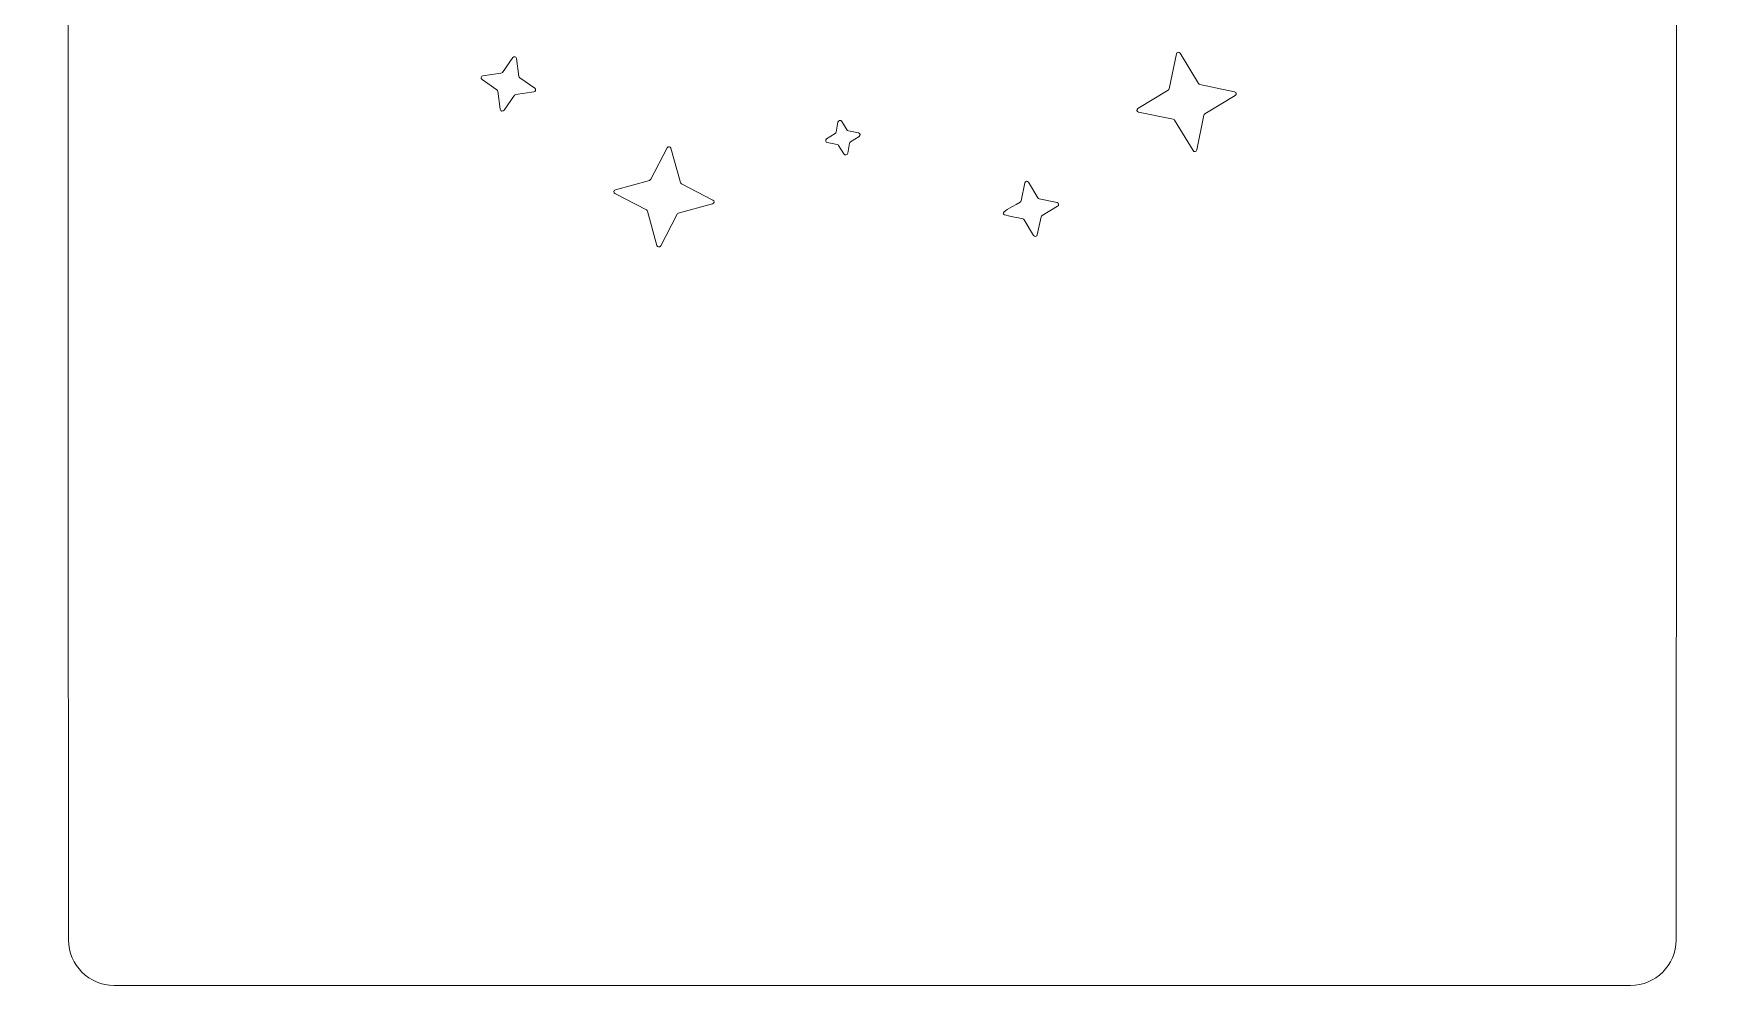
# Model space of a CAD drawing. Header units: inches. Extents: x 0.8 to 13.1, y 0.3 to 9.4.
# Drawn here: x 0.82 to 5.97, y 3.86 to 6.79 of the extents above; entities that cross this region are included whole.
import ezdxf

# ---------------------------------------------------------------- set-up
doc = ezdxf.new("R2010")
doc.units = ezdxf.units.IN
doc.header["$MEASUREMENT"] = 0
doc.layers.add('_U+0421_U+043B_U+043E_U+0439 1', color=7, linetype='Continuous')

msp = doc.modelspace()

# ---------------------------------------------------------------- linework, layer by layer
at = {"layer": '_U+0421_U+043B_U+043E_U+0439 1', "color": 12, "lineweight": 9, "true_color": 0xe30613}
msp.add_open_spline([(3.813, 9.2188), (3.5841, 9.4479), (3.2127, 9.4482), (2.9834, 9.2188), (0.82, 7.0637), (0.9265, 7.1858), (0.9265, 7.049), (0.9265, 4.9935), (0.9272, 4.2623), (0.9277, 4.0038), (0.9278, 3.9265), (0.9905, 3.864), (1.0678, 3.864), (1.1462, 3.864), (5.6502, 3.864), (5.7286, 3.864), (5.8059, 3.864), (5.8686, 3.9265), (5.8687, 4.0038), (5.87, 4.7172), (5.8699, 7.0626), (5.8699, 7.0496), (5.8699, 7.1857), (5.9744, 7.0657), (3.813, 9.2188)], degree=3, knots=[0, 0, 0, 0, 1, 1, 1, 2, 2, 2, 3, 3, 3, 4, 4, 4, 5, 5, 5, 6, 6, 6, 7, 7, 7, 8, 8, 8, 8], dxfattribs=at)
at = {"layer": '_U+0421_U+043B_U+043E_U+0439 1', "color": 7, "lineweight": 9, "true_color": 0xffffff}
for points, knots in [([(2.3147, 6.6547), (2.3133, 6.6558), (2.3123, 6.6573), (2.3121, 6.6591), (2.3121, 6.6591), (2.3044, 6.7144), (2.3044, 6.7144), (2.3036, 6.7201), (2.2963, 6.7219), (2.293, 6.7172), (2.293, 6.7172), (2.261, 6.6713), (2.261, 6.6713), (2.26, 6.6699), (2.2584, 6.6689), (2.2567, 6.6687), (2.2567, 6.6687), (2.2013, 6.661), (2.2013, 6.661), (2.1957, 6.6602), (2.1939, 6.6528), (2.1986, 6.6496), (2.1986, 6.6496), (2.2444, 6.6176), (2.2444, 6.6176), (2.2459, 6.6166), (2.2468, 6.615), (2.2471, 6.6133), (2.2471, 6.6133), (2.2548, 6.5579), (2.2548, 6.5579), (2.2556, 6.5522), (2.2629, 6.5505), (2.2662, 6.5552), (2.2662, 6.5552), (2.2982, 6.601), (2.2982, 6.601), (2.2992, 6.6025), (2.3007, 6.6034), (2.3025, 6.6037), (2.3025, 6.6037), (2.3578, 6.6113), (2.3578, 6.6113), (2.3635, 6.6121), (2.3653, 6.6195), (2.3606, 6.6228), (2.3606, 6.6228), (2.3147, 6.6547), (2.3147, 6.6547)], [0, 0, 0, 0, 1, 1, 1, 2, 2, 2, 3, 3, 3, 4, 4, 4, 5, 5, 5, 6, 6, 6, 7, 7, 7, 8, 8, 8, 9, 9, 9, 10, 10, 10, 11, 11, 11, 12, 12, 12, 13, 13, 13, 14, 14, 14, 15, 15, 15, 16, 16, 16, 16]), ([(4.5118, 6.6119), (4.5118, 6.6119), (4.405, 6.6339), (4.405, 6.6339), (4.4032, 6.6343), (4.4017, 6.6353), (4.4008, 6.6368), (4.4008, 6.6368), (4.3444, 6.7301), (4.3444, 6.7301), (4.3414, 6.7351), (4.3339, 6.7338), (4.3328, 6.7281), (4.3328, 6.7281), (4.3108, 6.6213), (4.3108, 6.6213), (4.3104, 6.6196), (4.3094, 6.6181), (4.3079, 6.6172), (4.3079, 6.6172), (4.2146, 6.5607), (4.2146, 6.5607), (4.2096, 6.5577), (4.2109, 6.5503), (4.2166, 6.5491), (4.2166, 6.5491), (4.3234, 6.5271), (4.3234, 6.5271), (4.3251, 6.5268), (4.3266, 6.5257), (4.3275, 6.5242), (4.3275, 6.5242), (4.384, 6.4309), (4.384, 6.4309), (4.387, 6.426), (4.3944, 6.4273), (4.3956, 6.4329), (4.3956, 6.4329), (4.4176, 6.5397), (4.4176, 6.5397), (4.4179, 6.5415), (4.419, 6.543), (4.4205, 6.5439), (4.4205, 6.5439), (4.5138, 6.6003), (4.5138, 6.6003), (4.5187, 6.6033), (4.5174, 6.6107), (4.5118, 6.6119)], [0, 0, 0, 0, 1, 1, 1, 2, 2, 2, 3, 3, 3, 4, 4, 4, 5, 5, 5, 6, 6, 6, 7, 7, 7, 8, 8, 8, 9, 9, 9, 10, 10, 10, 11, 11, 11, 12, 12, 12, 13, 13, 13, 14, 14, 14, 15, 15, 15, 16, 16, 16, 16]), ([(3.3553, 6.4856), (3.3553, 6.4856), (3.3248, 6.4914), (3.3248, 6.4914), (3.3231, 6.4917), (3.3215, 6.4927), (3.3206, 6.4942), (3.3206, 6.4942), (3.3041, 6.5205), (3.3041, 6.5205), (3.301, 6.5254), (3.2936, 6.524), (3.2925, 6.5183), (3.2925, 6.5183), (3.2868, 6.4878), (3.2868, 6.4878), (3.2864, 6.4861), (3.2854, 6.4846), (3.2839, 6.4836), (3.2839, 6.4836), (3.2576, 6.4671), (3.2576, 6.4671), (3.2528, 6.464), (3.2542, 6.4566), (3.2598, 6.4555), (3.2598, 6.4555), (3.2903, 6.4498), (3.2903, 6.4498), (3.2921, 6.4495), (3.2936, 6.4484), (3.2945, 6.4469), (3.2945, 6.4469), (3.3111, 6.4206), (3.3111, 6.4206), (3.3141, 6.4158), (3.3215, 6.4172), (3.3226, 6.4228), (3.3226, 6.4228), (3.3283, 6.4534), (3.3283, 6.4534), (3.3287, 6.4551), (3.3297, 6.4566), (3.3312, 6.4576), (3.3312, 6.4576), (3.3575, 6.4741), (3.3575, 6.4741), (3.3624, 6.4772), (3.361, 6.4846), (3.3553, 6.4856)], [0, 0, 0, 0, 1, 1, 1, 2, 2, 2, 3, 3, 3, 4, 4, 4, 5, 5, 5, 6, 6, 6, 7, 7, 7, 8, 8, 8, 9, 9, 9, 10, 10, 10, 11, 11, 11, 12, 12, 12, 13, 13, 13, 14, 14, 14, 15, 15, 15, 16, 16, 16, 16]), ([(2.9083, 6.2789), (2.9083, 6.2789), (2.8114, 6.3291), (2.8114, 6.3291), (2.8099, 6.3299), (2.8087, 6.3313), (2.8083, 6.333), (2.8083, 6.333), (2.7793, 6.4382), (2.7793, 6.4382), (2.7778, 6.4438), (2.7703, 6.4446), (2.7676, 6.4395), (2.7676, 6.4395), (2.7174, 6.3426), (2.7174, 6.3426), (2.7166, 6.3411), (2.7152, 6.3399), (2.7135, 6.3394), (2.7135, 6.3394), (2.6083, 6.3105), (2.6083, 6.3105), (2.6028, 6.309), (2.602, 6.3014), (2.6071, 6.2988), (2.6071, 6.2988), (2.7039, 6.2486), (2.7039, 6.2486), (2.7055, 6.2478), (2.7066, 6.2463), (2.7071, 6.2447), (2.7071, 6.2447), (2.736, 6.1395), (2.736, 6.1395), (2.7376, 6.1339), (2.7451, 6.1331), (2.7477, 6.1382), (2.7477, 6.1382), (2.7979, 6.2351), (2.7979, 6.2351), (2.7987, 6.2366), (2.8002, 6.2378), (2.8019, 6.2383), (2.8019, 6.2383), (2.9071, 6.2672), (2.9071, 6.2672), (2.9126, 6.2687), (2.9134, 6.2763), (2.9083, 6.2789)], [0, 0, 0, 0, 1, 1, 1, 2, 2, 2, 3, 3, 3, 4, 4, 4, 5, 5, 5, 6, 6, 6, 7, 7, 7, 8, 8, 8, 9, 9, 9, 10, 10, 10, 11, 11, 11, 12, 12, 12, 13, 13, 13, 14, 14, 14, 15, 15, 15, 16, 16, 16, 16]), ([(3.9659, 6.2712), (3.9659, 6.2712), (3.9112, 6.2827), (3.9112, 6.2827), (3.9095, 6.2831), (3.908, 6.2842), (3.9071, 6.2857), (3.9071, 6.2857), (3.8784, 6.3336), (3.8784, 6.3336), (3.8754, 6.3386), (3.868, 6.3373), (3.8668, 6.3317), (3.8668, 6.3317), (3.8553, 6.277), (3.8553, 6.277), (3.8549, 6.2753), (3.8538, 6.2738), (3.8523, 6.2729), (3.7821, 6.231), (3.7817, 6.2378), (3.861, 6.2211), (3.8627, 6.2207), (3.8642, 6.2197), (3.8651, 6.2182), (3.8651, 6.2182), (3.8937, 6.1702), (3.8937, 6.1702), (3.8967, 6.1652), (3.9042, 6.1665), (3.9053, 6.1721), (3.9053, 6.1721), (3.9169, 6.2268), (3.9169, 6.2268), (3.9172, 6.2285), (3.9183, 6.23), (3.9198, 6.2309), (3.9198, 6.2309), (3.9678, 6.2596), (3.9678, 6.2596), (3.9727, 6.2625), (3.9715, 6.27), (3.9659, 6.2712)], [0, 0, 0, 0, 1, 1, 1, 2, 2, 2, 3, 3, 3, 4, 4, 4, 5, 5, 5, 6, 6, 6, 7, 7, 7, 8, 8, 8, 9, 9, 9, 10, 10, 10, 11, 11, 11, 12, 12, 12, 13, 13, 13, 14, 14, 14, 14])]:
    msp.add_open_spline(points, degree=3, knots=knots, dxfattribs=at)

doc.saveas('drawing.dxf')
